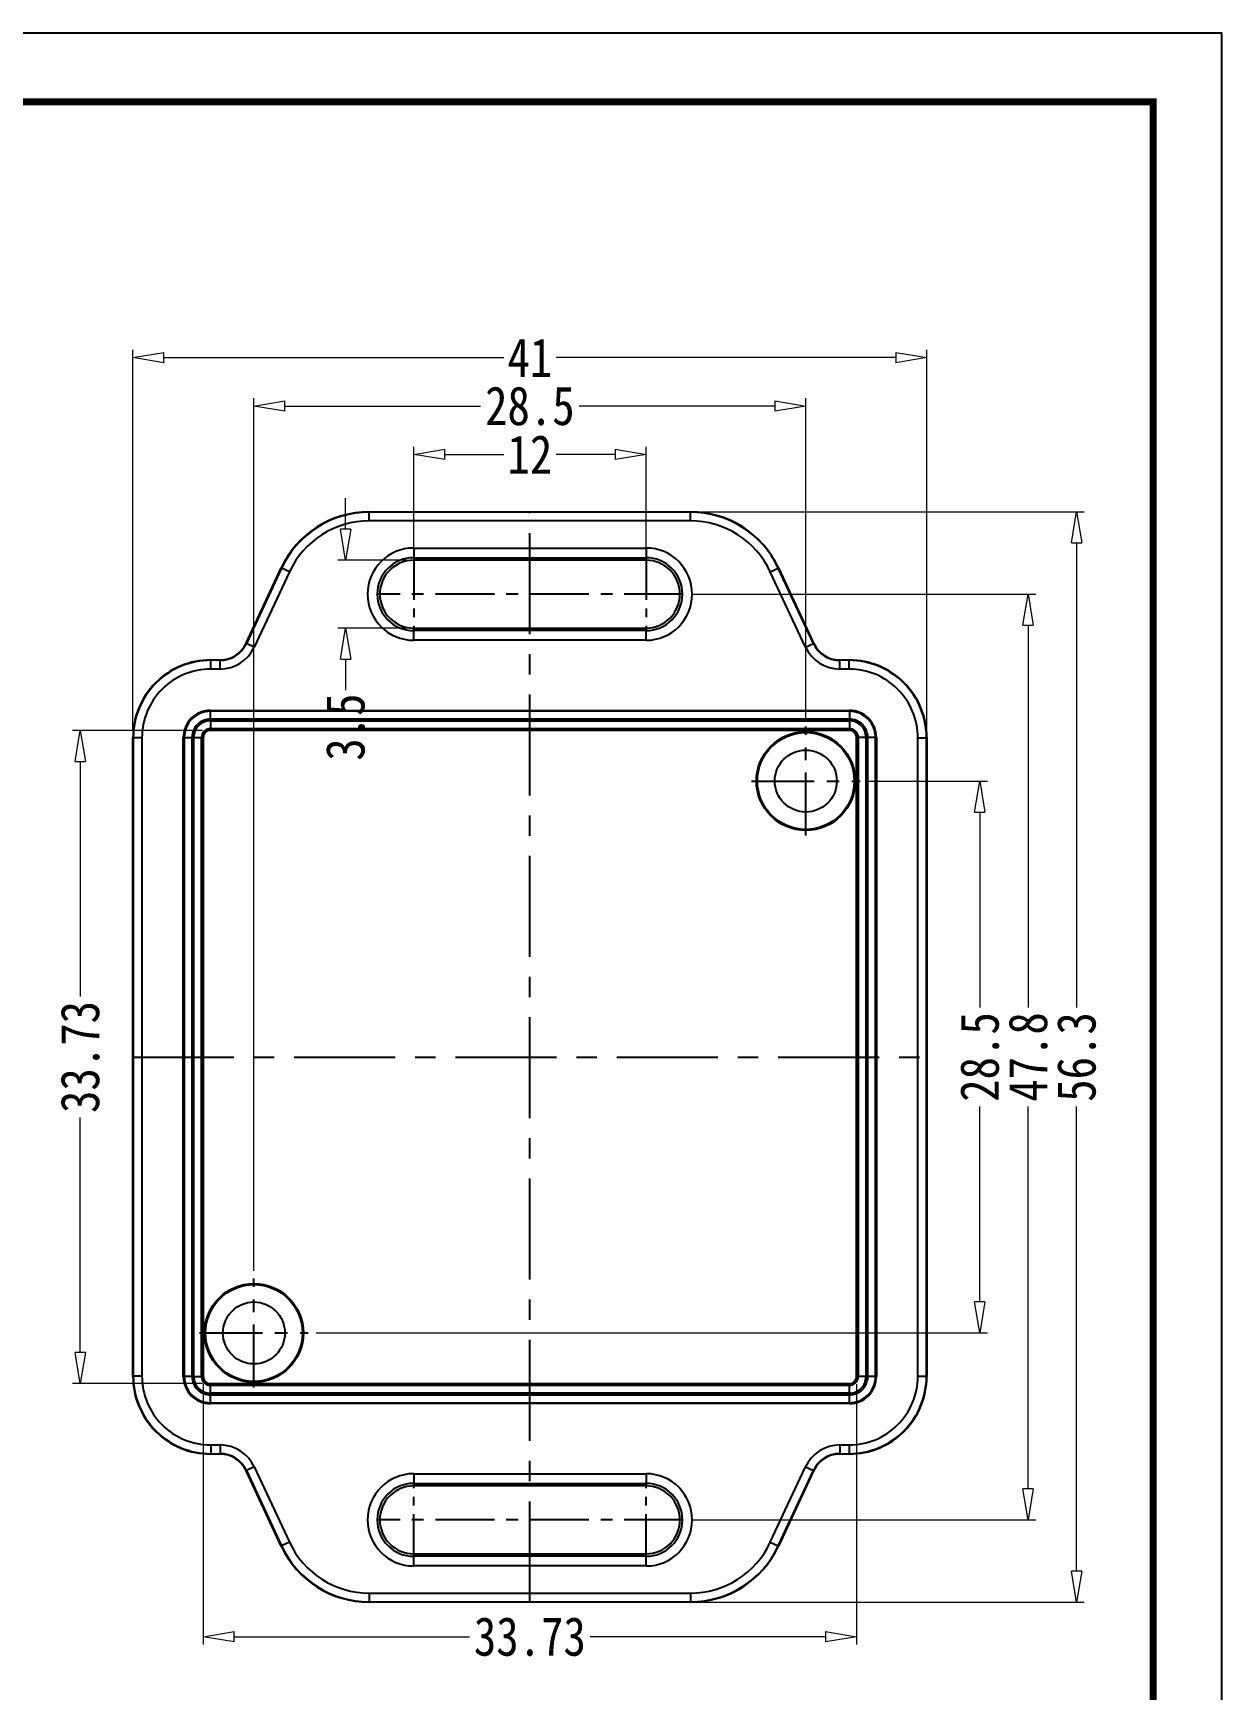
# Model space of a CAD drawing. Header units: millimetres. Extents: x 1786 to 2815, y -2075 to -1928.
# Drawn here: x 2753.9 to 2815.3, y -2017.3 to -1931.7 of the extents above; entities that cross this region are included whole.
import ezdxf

# ---------------------------------------------------------------- set-up
doc = ezdxf.new("R2010")
doc.units = ezdxf.units.MM
doc.linetypes.add('CENTER', pattern=[50.800000000000004, 31.75, -6.35, 6.35, -6.35])
doc.layers.add('dim', color=3, linetype='Continuous', lineweight=9)
doc.layers.add('from', color=7, linetype='Continuous')
doc.styles.add('FFS', font='simfang.ttf', dxfattribs={"width": 0.85})
doc.dimstyles.new('YanXiu', dxfattribs={"dimtxt": 2.5, "dimasz": 2.2, "dimexe": 1, "dimexo": 0.6, "dimgap": 0.66, "dimtad": 0, "dimzin": 9, "dimdsep": 46, "dimtxsty": 'FFS', "dimblk": 'CLOSEDBLANK', "dimcen": 0, "dimclrd": 256, "dimclre": 131, "dimclrt": 42, "dimazin": 0, "dimtfac": 1, "dimtofl": 0, "dimtmove": 0, "dimatfit": 3, "dimldrblk": 'CLOSEDBLANK', "dimfxl": 1, "dimlwd": 5, "dimlwe": 5, "dimarcsym": 0})

# ---------------------------------------------------------------- blocks, each defined once
blk = doc.blocks.new('_ClosedBlank')
at = {"color": 0, "linetype": 'ByBlock', "lineweight": -2}
for p, q in [((-1, 0.1666666666666667), (0, 0)), ((-1, 0.1666666666666667), (-1, -0.1666666666666667)), ((0, 0), (-1, -0.1666666666666667))]:
    blk.add_line(p, q, dxfattribs=at)
blk = doc.blocks.new('*D6')
at = {"layer": 'Defpoints', "color": 0}
for p in [(3260.467455893043, -2387.787120292694), (3294.197645152344, -2387.787120292694), (3294.197645152344, -2401.220421278581)]:
    blk.add_point(p, dxfattribs=at)
at = {"layer": 'dim', "color": 131, "lineweight": 5}
for p, q in [((3260.467455893043, -2388.186920292694), (3260.467455893043, -2401.620221278582)), ((3294.197645152344, -2388.186920292694), (3294.197645152344, -2401.620221278582))]:
    blk.add_line(p, q, dxfattribs=at)
at = {"layer": 'dim', "lineweight": 5}
for p, q in [((3262.067455893043, -2401.220421278581), (3274.212750522694, -2401.220421278581)), ((3292.597645152344, -2401.220421278581), (3280.452350522693, -2401.220421278581))]:
    blk.add_line(p, q, dxfattribs=at)
at = {"layer": 'dim', "lineweight": 5, "xscale": 1.6, "yscale": 1.6, "zscale": 1.6, "rotation": 180}
blk.add_blockref('_ClosedBlank', (3260.467455893043, -2401.220421278581), dxfattribs=at)
at = {"layer": 'dim', "lineweight": 5, "xscale": 1.6, "yscale": 1.6, "zscale": 1.6}
blk.add_blockref('_ClosedBlank', (3294.197645152344, -2401.220421278581), dxfattribs=at)
at = {"layer": 'dim', "color": 42, "insert": (3277.332550522694, -2401.220421278581), "char_height": 2, "attachment_point": 5, "style": 'FFS'}
blk.add_mtext('33.73', dxfattribs=at)
blk = doc.blocks.new('*D7')
at = {"layer": 'Defpoints', "color": 0}
for p in [(3254.10884199667, -2354.422503365694), (3260.833028223005, -2354.422503365694, 3e-09), (3260.833028225443, -2388.152692625094, 3e-09)]:
    blk.add_point(p, dxfattribs=at)
at = {"layer": 'dim', "color": 131, "lineweight": 5}
for p, q in [((3260.433228223005, -2354.422503365694), (3253.70904199667, -2354.422503365694)), ((3260.433228225443, -2388.152692625094), (3253.70904199667, -2388.152692625094))]:
    blk.add_line(p, q, dxfattribs=at)
at = {"layer": 'dim', "lineweight": 5}
for p, q in [((3254.10884199667, -2356.022503365694), (3254.10884199667, -2368.167797995394)), ((3254.10884199667, -2386.552692625094), (3254.10884199667, -2374.407397995394))]:
    blk.add_line(p, q, dxfattribs=at)
at = {"layer": 'dim', "lineweight": 5, "xscale": 1.6, "yscale": 1.6, "zscale": 1.6}
for p, rotation in [((3254.10884199667, -2354.422503365694), 90), ((3254.10884199667, -2388.152692625094), 270)]:
    blk.add_blockref('_ClosedBlank', p, dxfattribs=dict(at, rotation=rotation))
at = {"layer": 'dim', "color": 42, "insert": (3254.108841996671, -2371.287597995393), "char_height": 2, "attachment_point": 5, "rotation": 90, "style": 'FFS'}
blk.add_mtext('33.73', dxfattribs=at)
blk = doc.blocks.new('*D8')
at = {"layer": 'Defpoints', "color": 0}
for p in [(3294.390152237023, -2357.037597995395, 3e-09), (3300.565347947845, -2357.037597995395), (3265.890152237023, -2385.537597995395, 3e-09)]:
    blk.add_point(p, dxfattribs=at)
at = {"layer": 'dim', "color": 131, "lineweight": 5}
for p, q in [((3294.789952237023, -2357.037597995395), (3300.965147947845, -2357.037597995395)), ((3266.289952237023, -2385.537597995395), (3300.965147947845, -2385.537597995395))]:
    blk.add_line(p, q, dxfattribs=at)
at = {"layer": 'dim', "lineweight": 5}
for p, q in [((3300.565347947845, -2358.637597995395), (3300.565347947845, -2368.737527725125)), ((3300.565347947845, -2383.937597995395), (3300.565347947845, -2373.837668265665))]:
    blk.add_line(p, q, dxfattribs=at)
at = {"layer": 'dim', "lineweight": 5, "xscale": 1.6, "yscale": 1.6, "zscale": 1.6}
for p, rotation in [((3300.565347947845, -2357.037597995395), 90), ((3300.565347947845, -2385.537597995395), 270)]:
    blk.add_blockref('_ClosedBlank', p, dxfattribs=dict(at, rotation=rotation))
at = {"layer": 'dim', "color": 42, "insert": (3300.565347947845, -2371.287597995394), "char_height": 2, "attachment_point": 5, "rotation": 90, "style": 'FFS'}
blk.add_mtext('28.5', dxfattribs=at)
blk = doc.blocks.new('*D9')
at = {"layer": 'Defpoints', "color": 0}
for p in [(3285.257550522744, -2347.387617020994, 3e-09), (3303.065347947845, -2347.387617020994), (3285.257550522744, -2395.187597995395, 3e-09)]:
    blk.add_point(p, dxfattribs=at)
at = {"layer": 'dim', "color": 131, "lineweight": 5}
for p, q in [((3285.657350522744, -2347.387617020994), (3303.465147947845, -2347.387617020994)), ((3285.657350522744, -2395.187597995395), (3303.465147947845, -2395.187597995395))]:
    blk.add_line(p, q, dxfattribs=at)
at = {"layer": 'dim', "lineweight": 5}
for p, q in [((3303.065347947845, -2348.987617020994), (3303.065347947845, -2368.732942643329)), ((3303.065347947845, -2393.587597995395), (3303.065347947845, -2373.842272373059))]:
    blk.add_line(p, q, dxfattribs=at)
at = {"layer": 'dim', "lineweight": 5, "xscale": 1.6, "yscale": 1.6, "zscale": 1.6}
for p, rotation in [((3303.065347947845, -2347.387617020994), 90), ((3303.065347947845, -2395.187597995395), 270)]:
    blk.add_blockref('_ClosedBlank', p, dxfattribs=dict(at, rotation=rotation))
at = {"layer": 'dim', "color": 42, "insert": (3303.065347947845, -2371.287607508193), "char_height": 2, "attachment_point": 5, "rotation": 90, "style": 'FFS'}
blk.add_mtext('47.8', dxfattribs=at)
blk = doc.blocks.new('*D10')
at = {"layer": 'Defpoints', "color": 0}
for p in [(3285.637070851034, -2343.137618908375), (3305.565347947845, -2343.137618908375), (3285.637354231544, -2399.437596125694)]:
    blk.add_point(p, dxfattribs=at)
at = {"layer": 'dim', "color": 131, "lineweight": 5}
for p, q in [((3286.036870851034, -2343.137618908375), (3305.965147947845, -2343.137618908375)), ((3286.037154231544, -2399.437596125694), (3305.965147947845, -2399.437596125694))]:
    blk.add_line(p, q, dxfattribs=at)
at = {"layer": 'dim', "lineweight": 5}
for p, q in [((3305.565347947845, -2344.737618908375), (3305.565347947845, -2368.72375346298)), ((3305.565347947845, -2397.837596125694), (3305.565347947845, -2373.851461571088))]:
    blk.add_line(p, q, dxfattribs=at)
at = {"layer": 'dim', "lineweight": 5, "xscale": 1.6, "yscale": 1.6, "zscale": 1.6}
for p, rotation in [((3305.565347947845, -2343.137618908375), 90), ((3305.565347947845, -2399.437596125694), 270)]:
    blk.add_blockref('_ClosedBlank', p, dxfattribs=dict(at, rotation=rotation))
at = {"layer": 'dim', "color": 42, "insert": (3305.565347947845, -2371.287607517033), "char_height": 2, "attachment_point": 5, "rotation": 90, "style": 'FFS'}
blk.add_mtext('56.3', dxfattribs=at)
blk = doc.blocks.new('*D11')
at = {"layer": 'Defpoints', "color": 0}
for p in [(3263.082550522744, -2337.674780624724), (3291.582550522744, -2354.229996281115, 3e-09), (3263.082550522744, -2382.729996281115, 3e-09)]:
    blk.add_point(p, dxfattribs=at)
at = {"layer": 'dim', "color": 131, "lineweight": 5}
for p, q in [((3263.082550522744, -2382.330196281115), (3263.082550522744, -2337.274980624724)), ((3291.582550522744, -2353.830196281115), (3291.582550522744, -2337.274980624724))]:
    blk.add_line(p, q, dxfattribs=at)
at = {"layer": 'dim', "lineweight": 5}
for p, q in [((3264.682550522743, -2337.674780624724), (3274.782480252473, -2337.674780624724)), ((3289.982550522744, -2337.674780624724), (3279.882620793014, -2337.674780624724))]:
    blk.add_line(p, q, dxfattribs=at)
at = {"layer": 'dim', "lineweight": 5, "xscale": 1.6, "yscale": 1.6, "zscale": 1.6, "rotation": 180}
blk.add_blockref('_ClosedBlank', (3263.082550522744, -2337.674780624724), dxfattribs=at)
at = {"layer": 'dim', "lineweight": 5, "xscale": 1.6, "yscale": 1.6, "zscale": 1.6}
blk.add_blockref('_ClosedBlank', (3291.582550522744, -2337.674780624724), dxfattribs=at)
at = {"layer": 'dim', "color": 42, "insert": (3277.332550522744, -2337.674780624724), "char_height": 2, "attachment_point": 5, "style": 'FFS'}
blk.add_mtext('28.5', dxfattribs=at)
blk = doc.blocks.new('*D12')
at = {"layer": 'Defpoints', "color": 0}
for p in [(3271.332550522744, -2340.174780624724), (3271.332550522744, -2345.462617020994, 3e-09), (3283.332550522744, -2345.462617020994, 3e-09)]:
    blk.add_point(p, dxfattribs=at)
at = {"layer": 'dim', "color": 131, "lineweight": 5}
for p, q in [((3271.332550522744, -2345.062817020993), (3271.332550522744, -2339.774980624724)), ((3283.332550522744, -2345.062817020993), (3283.332550522744, -2339.774980624724))]:
    blk.add_line(p, q, dxfattribs=at)
at = {"layer": 'dim', "lineweight": 5}
for p, q in [((3272.932550522743, -2340.174780624724), (3275.981669441662, -2340.174780624724)), ((3281.732550522744, -2340.174780624724), (3278.683431603825, -2340.174780624724))]:
    blk.add_line(p, q, dxfattribs=at)
at = {"layer": 'dim', "lineweight": 5, "xscale": 1.6, "yscale": 1.6, "zscale": 1.6, "rotation": 180}
blk.add_blockref('_ClosedBlank', (3271.332550522744, -2340.174780624724), dxfattribs=at)
at = {"layer": 'dim', "lineweight": 5, "xscale": 1.6, "yscale": 1.6, "zscale": 1.6}
blk.add_blockref('_ClosedBlank', (3283.332550522744, -2340.174780624724), dxfattribs=at)
at = {"layer": 'dim', "color": 42, "insert": (3277.332550522744, -2340.174780624724), "char_height": 2, "attachment_point": 5, "style": 'FFS'}
blk.add_mtext('12', dxfattribs=at)
blk = doc.blocks.new('*D13')
at = {"layer": 'Defpoints', "color": 0}
for p in [(3271.332550524293, -2345.637597995293), (3267.810943943211, -2349.137597995293), (3271.33255052444, -2349.137597995293)]:
    blk.add_point(p, dxfattribs=at)
at = {"layer": 'dim', "lineweight": 5}
for p, q in [((3267.810943943211, -2344.037597995293), (3267.810943943211, -2342.437597995293)), ((3267.810943943211, -2350.737597995293), (3267.810943943211, -2352.337597995293))]:
    blk.add_line(p, q, dxfattribs=at)
at = {"layer": 'dim', "color": 131, "lineweight": 5}
for p, q in [((3270.932750524293, -2345.637597995293), (3267.411143943211, -2345.637597995293)), ((3270.93275052444, -2349.137597995293), (3267.411143943211, -2349.137597995293))]:
    blk.add_line(p, q, dxfattribs=at)
at = {"layer": 'dim', "lineweight": 5, "xscale": 1.6, "yscale": 1.6, "zscale": 1.6}
for p, rotation in [((3267.810943943211, -2345.637597995293), 270), ((3267.810943943211, -2349.137597995293), 90)]:
    blk.add_blockref('_ClosedBlank', p, dxfattribs=dict(at, rotation=rotation))
at = {"layer": 'dim', "color": 42, "insert": (3267.810943943211, -2354.253614211509), "char_height": 2, "attachment_point": 5, "rotation": 90, "style": 'FFS'}
blk.add_mtext('3.5', dxfattribs=at)
blk = doc.blocks.new('*D14')
at = {"layer": 'Defpoints', "color": 0}
for p in [(3256.832553226407, -2335.174780624724), (3256.832553226407, -2354.787715749058), (3297.832547819082, -2354.787715725858)]:
    blk.add_point(p, dxfattribs=at)
at = {"layer": 'dim', "color": 131, "lineweight": 5}
for p, q in [((3256.832553226407, -2354.387915749058), (3256.832553226407, -2334.774980624724)), ((3297.832547819082, -2354.387915725858), (3297.832547819082, -2334.774980624724))]:
    blk.add_line(p, q, dxfattribs=at)
at = {"layer": 'dim', "lineweight": 5}
for p, q in [((3258.432553226407, -2335.174780624724), (3275.981669441663, -2335.174780624724)), ((3296.232547819082, -2335.174780624724), (3278.683431603826, -2335.174780624724))]:
    blk.add_line(p, q, dxfattribs=at)
at = {"layer": 'dim', "lineweight": 5, "xscale": 1.6, "yscale": 1.6, "zscale": 1.6, "rotation": 180}
blk.add_blockref('_ClosedBlank', (3256.832553226407, -2335.174780624724), dxfattribs=at)
at = {"layer": 'dim', "lineweight": 5, "xscale": 1.6, "yscale": 1.6, "zscale": 1.6}
blk.add_blockref('_ClosedBlank', (3297.832547819082, -2335.174780624724), dxfattribs=at)
at = {"layer": 'dim', "color": 42, "insert": (3277.332550522744, -2335.174780624724), "char_height": 2, "attachment_point": 5, "style": 'FFS'}
blk.add_mtext('41', dxfattribs=at)
blk = doc.blocks.new('*u15')
at = {"color": 7, "linetype": 'Continuous'}
for p, q in [((-8.304529518900381, 28.14998860459991, -3e-09), (8.304510814499736, 28.14998860459991, -3e-09)), ((-8.304529518900381, 28.14998860459991, -3e-09), (-8.293134946299688, 28.13210233339987, -3e-09)), ((-8.293418409100013, 27.68211946800011, -3e-09), (-8.293418408100479, 28.13210233339987, -3e-09)), ((8.293399385699558, 27.68211946800011, -3e-09), (-8.293418409100013, 27.68211946800011, -3e-09)), ((8.293115537499943, 28.13210233339987, -3e-09), (-8.293134946299688, 28.13210233339987, -3e-09)), ((8.293115537499943, 28.13210233339987, -3e-09), (8.304510814499736, 28.14998860459991, -3e-09)), ((8.293399385699558, 27.68211946800011, -3e-09), (8.293399385699558, 28.13210233339987, -3e-09)), ((-6.000009511700227, 26.28171513400002, -3e-09), (5.999990488299773, 26.28171513400002, -3e-09)), ((-6.000009511700227, 26.28171513400002, -3e-09), (-6.000009511700227, 25.6500095127999, -3e-09)), ((-6.000009511700227, 25.78240036659963, -3e-09), (5.999990488299773, 25.78240036659963, -3e-09)), ((5.999990488299773, 26.28171513400002, -3e-09), (5.999990488299773, 25.6500095127999, -3e-09)), ((-14.65340336900044, 21.3661409076999, -3e-09), (-12.83631288280048, 25.26290403059966, -3e-09)), ((-12.82491800800017, 25.24501789529995, -3e-09), (-14.64200854709998, 21.34825465899985, -3e-09)), ((-12.41696182230044, 25.05513259039935, -3e-09), (-14.23422963200028, 21.15798919609961, -3e-09)), ((-12.83631288280048, 25.26290403059966, -3e-09), (-12.82491800800017, 25.24501789529995, -3e-09)), ((-12.41696182230044, 25.05513259039935, -3e-09), (-12.82478479719975, 25.24530356669993, -3e-09)), ((5.999990488299773, 25.6500095127999, -3e-09), (-6.000009511700227, 25.6500095127999, -3e-09)), ((12.41694279879994, 25.05513259039935, -3e-09), (12.82476577449961, 25.24530356510013, -3e-09)), ((14.23421060849978, 21.15798919609961, -3e-09), (12.41694279879994, 25.05513259039935, -3e-09)), ((12.82489890069974, 25.24501807509978, -3e-09), (12.83629392789953, 25.2629038834998, -3e-09)), ((14.64202075679987, 21.34818767929983, -3e-09), (12.82489890069974, 25.24501807509978, -3e-09)), ((12.83629392789953, 25.2629038834998, -3e-09), (14.65341554399947, 21.36607400240018, -3e-09)), ((-6.000009511700227, 22.1500095127999, -3e-09), (5.999990488299773, 22.1500095127999, -3e-09)), ((-6.000009511700227, 21.51830389159977, -3e-09), (-6.000009511700227, 22.1500095127999, -3e-09)), ((5.999990488299773, 22.01761865900016, -3e-09), (-6.000009511700227, 22.01761865900016, -3e-09)), ((5.999990488299773, 21.51830389159977, -3e-09), (-6.000009511700227, 21.51830389159977, -3e-09)), ((5.999990488299773, 21.51830389159977, -3e-09), (5.999990488299773, 22.1500095127999, -3e-09)), ((-14.64200854709998, 21.34825465899985, -3e-09), (-14.65340336900044, 21.3661409076999, -3e-09)), ((-14.23422963200028, 21.15798919609961, -3e-09), (-14.64205260600011, 21.34816017440016, -3e-09)), ((14.23421060849978, 21.15798919609961, -3e-09), (14.64203358340001, 21.34816017249932, -3e-09)), ((14.64202075679987, 21.34818767929983, -3e-09), (14.65341554399947, 21.36607400240018, -3e-09)), ((-16.49987321450044, 20.50000681370011, -3e-09), (-16.01288302149987, 20.50000681370011, -3e-09)), ((-16.48198612760007, 20.48212054250007, -3e-09), (-16.49987321450044, 20.50000681370011, -3e-09)), ((-16.48227284919994, 20.0321376770994, -3e-09), (-16.48227284670065, 20.48212054250007, -3e-09)), ((-16.00146252329978, 20.0321376770994, -3e-09), (-16.48227284919994, 20.0321376770994, -3e-09)), ((-16.00148815030025, 20.48212054250007, -3e-09), (-16.48198612760007, 20.48212054250007, -3e-09)), ((-16.00148815030025, 20.48212054250007, -3e-09), (-16.01288302149987, 20.50000681370011, -3e-09)), ((-16.00146252329978, 20.0321376770994, -3e-09), (-16.00146252329978, 20.48212054250007, -3e-09)), ((16.00144349980019, 20.0321376770994, -3e-09), (16.00144350200026, 20.48212054250007, -3e-09)), ((16.48225382569944, 20.0321376770994, -3e-09), (16.00144349980019, 20.0321376770994, -3e-09)), ((16.00154394729998, 20.48212054250007, -3e-09), (16.01293873059967, 20.50000681370011, -3e-09)), ((16.48196711770015, 20.48212054250007, -3e-09), (16.00154394729998, 20.48212054250007, -3e-09)), ((16.01293873059967, 20.50000681370011, -3e-09), (16.49985417779953, 20.50000681370011, -3e-09)), ((16.49985417779953, 20.50000681370011, -3e-09), (16.48196711770015, 20.48212054250007, -3e-09)), ((16.48225382569944, 20.0321376770994, -3e-09), (16.48225382569944, 20.48212054250007, -3e-09)), ((-16.49953180900047, 17.89800887389947, -3e-09), (16.49951278560002, 17.89800887389947, -3e-09)), ((-16.49953180900047, 17.4496007626999, -3e-09), (-16.49953180900047, 17.89800887389947, -3e-09)), ((16.49950789019931, 17.84922005129965, -3e-09), (-16.49953180900047, 17.84922005129965, -3e-09)), ((16.49951278560002, 17.4496007626999, -3e-09), (-16.49953180900047, 17.4496007626999, -3e-09)), ((-16.49953180900047, 17.35717319659989, -3e-09), (16.49951278560002, 17.35717319659989, -3e-09)), ((-16.49953180900047, 17.35717319659989, -3e-09), (-16.49953180900047, 16.8651041424996, -3e-09)), ((16.49951278560002, 17.89800887389947, -3e-09), (16.49951278560002, 17.4496007626999, -3e-09)), ((16.49951278560002, 17.35717319659989, -3e-09), (16.49951278560002, 16.8651041424996, -3e-09)), ((-20.50000681260008, -16.49987276130059, -3e-09), (-20.50000681260008, 16.49989176369991, -3e-09)), ((-20.48212054140004, 16.48200443209998, -3e-09), (-20.50000681260008, 16.49989176369991, -3e-09)), ((-20.03213767600027, 16.48227285019993, -3e-09), (-20.48212054140004, 16.48227285019993, -3e-09)), ((-20.48212054140004, 16.48200443209998, -3e-09), (-20.48212054140004, -16.48198538289989, -3e-09)), ((-20.03213767600027, 16.48227285019993, -3e-09), (-20.03213767600027, -16.48225382470036, -3e-09)), ((-17.89800887290039, -16.49951278449998, -3e-09), (-17.89800887290039, 16.4995318100996, -3e-09)), ((-17.89800887290039, 16.4995318100996, -3e-09), (-17.44960076159987, 16.4995318100996, -3e-09)), ((-17.84922005030057, 16.4995269146998, -3e-09), (-17.84922005030057, -16.49951278449998, -3e-09)), ((-17.44960076159987, 16.4995318100996, -3e-09), (-17.44960076159987, -16.49951278449998, -3e-09)), ((-17.3571731955999, -16.49951278449998, -3e-09), (-17.3571731955999, 16.4995318100996, -3e-09)), ((-17.3571731955999, 16.4995318100996, -3e-09), (-16.86510414140048, 16.4995318100996, -3e-09)), ((-16.9575539069001, -16.49962798420029, -3e-09), (-16.9575539069001, 16.49953269759999, -3e-09)), ((-16.86510414140048, 16.4995318100996, -3e-09), (-16.86510414140048, -16.49951278449998, -3e-09)), ((-16.49964700869987, 16.95755390799923, -3e-09), (16.49951367299946, 16.95755390799923, -3e-09)), ((16.49951278560002, 16.8651041424996, -3e-09), (-16.49953180900047, 16.8651041424996, -3e-09)), ((17.3571541720994, 16.4995318100996, -3e-09), (16.86508511789998, 16.4995318100996, -3e-09)), ((16.86508511789998, -16.49951278449998, -3e-09), (16.86508511789998, 16.4995318100996, -3e-09)), ((16.95753488349965, 16.4996470097999, -3e-09), (16.95753488349965, -16.49951367200038, -3e-09)), ((17.3571541720994, 16.4995318100996, -3e-09), (17.3571541720994, -16.49951278449998, -3e-09)), ((17.89798984939989, 16.4995318100996, -3e-09), (17.44958173819941, 16.4995318100996, -3e-09)), ((17.44958173819941, -16.49951278449998, -3e-09), (17.44958173819941, 16.4995318100996, -3e-09)), ((17.84920102680007, -16.49950788920023, -3e-09), (17.84920102680007, 16.4995318100996, -3e-09)), ((17.89798984939989, 16.4995318100996, -3e-09), (17.89798984939989, -16.49951278449998, -3e-09)), ((20.03211865259982, 16.48227285019993, -3e-09), (20.48210151799958, 16.48227284879931, -3e-09)), ((20.03211865259982, -16.48225382470036, -3e-09), (20.03211865259982, 16.48227285019993, -3e-09)), ((20.49998778919962, 16.4998917868993, -3e-09), (20.48210151799958, 16.48200440849951, -3e-09)), ((20.48210151799958, -16.48198540660042, -3e-09), (20.48210151799958, 16.48200440849951, -3e-09)), ((20.50000682759946, 16.50015912139997, -3e-09), (20.50000682759946, -16.50014009459983, -3e-09)), ((-20.50000681260008, -16.49987276130059, -3e-09), (-20.48212054140004, -16.48198538289989, -3e-09)), ((-20.03213767600027, -16.48225382470036, -3e-09), (-20.48212054140004, -16.48225382320061, -3e-09)), ((-17.44960076159987, -16.49951278449998, -3e-09), (-17.89800887290039, -16.49951278449998, -3e-09)), ((-17.3571731955999, -16.49951278449998, -3e-09), (-16.86510414140048, -16.49951278449998, -3e-09)), ((16.49962798520028, -16.95753488240052, -3e-09), (-16.49953269649995, -16.95753488240052, -3e-09)), ((-16.49953180900047, -17.35715417110032, -3e-09), (-16.49953180900047, -16.86508511689999, -3e-09)), ((-16.49953180900047, -16.86508511689999, -3e-09), (16.49951278560002, -16.86508511689999, -3e-09)), ((16.49951278560002, -17.35715417110032, -3e-09), (16.49951278560002, -16.86508511689999, -3e-09)), ((17.3571541720994, -16.49951278449998, -3e-09), (16.86508511789998, -16.49951278449998, -3e-09)), ((17.89798984939989, -16.49951278449998, -3e-09), (17.44958173819941, -16.49951278449998, -3e-09)), ((20.03211865259982, -16.48225382470036, -3e-09), (20.48210151799958, -16.48225382470036, -3e-09)), ((20.48210151799958, -16.48198540660042, -3e-09), (20.49998778919962, -16.49987273810029, -3e-09)), ((16.49951278560002, -17.35715417110032, -3e-09), (-16.49953180900047, -17.35715417110032, -3e-09)), ((-16.49953180900047, -17.8979898483999, -3e-09), (-16.49953180900047, -17.44958173710029, -3e-09)), ((-16.49953180900047, -17.44958173710029, -3e-09), (16.49951278560002, -17.44958173710029, -3e-09)), ((16.49951278560002, -17.8979898483999, -3e-09), (-16.49953180900047, -17.8979898483999, -3e-09)), ((-16.49952691369981, -17.84920102570004, -3e-09), (16.49951278560002, -17.84920102570004, -3e-09)), ((16.49951278560002, -17.8979898483999, -3e-09), (16.49951278560002, -17.44958173710029, -3e-09)), ((-16.01285733480017, -20.50000682660038, -3e-09), (-16.50015911809987, -20.50000682660038, -3e-09)), ((-16.49987320130003, -20.4999877881005, -3e-09), (-16.48198614110061, -20.48210151690046, -3e-09)), ((-16.48227284919994, -20.03211865149979, -3e-09), (-16.48227284919994, -20.48210151690046, -3e-09)), ((-16.48227284919994, -20.03211865149979, -3e-09), (-16.00146252329978, -20.03211865149979, -3e-09)), ((-16.48198614110061, -20.48210151690046, -3e-09), (-16.00156297080048, -20.48210151690046, -3e-09)), ((-16.00156297080048, -20.48210151690046, -3e-09), (-16.01295775400013, -20.4999877881005, -3e-09)), ((-16.00146252329978, -20.03211865149979, -3e-09), (-16.00146252549985, -20.48210151690046, -3e-09)), ((16.00144349980019, -20.03211865149979, -3e-09), (16.00144349980019, -20.48210151690046, -3e-09)), ((16.00144349980019, -20.03211865149979, -3e-09), (16.48225382569944, -20.03211865149979, -3e-09)), ((16.00146912689979, -20.48210151690046, -3e-09), (16.01286399799937, -20.4999877881005, -3e-09)), ((16.00146912689979, -20.48210151690046, -3e-09), (16.48196710409957, -20.48210151690046, -3e-09)), ((16.50014009689949, -20.50000682660038, -3e-09), (16.01283831199999, -20.50000682660038, -3e-09)), ((16.48196710409957, -20.48210151690046, -3e-09), (16.49985419099994, -20.4999877881005, -3e-09)), ((16.48225382569944, -20.03211865149979, -3e-09), (16.4822538233002, -20.48210151690046, -3e-09)), ((-12.83619686339989, -25.2631788583999, -3e-09), (-14.65346467280051, -21.36603546470042, -3e-09)), ((-14.64203978020032, -21.34816865370021, -3e-09), (-14.65343456749997, -21.36605497680057, -3e-09)), ((-14.23422963200028, -21.15797017049999, -3e-09), (-14.64205260690051, -21.34814114690062, -3e-09)), ((-14.64203978020032, -21.34816865370021, -3e-09), (-12.82491792420024, -25.24499904950017, -3e-09)), ((-14.23422963200028, -21.15797017049999, -3e-09), (-12.41696182230044, -25.05511356480065, -3e-09)), ((12.41694279879994, -25.05511356480065, -3e-09), (14.23421060849978, -21.15797017049999, -3e-09)), ((12.82489898449967, -25.24499886970034, -3e-09), (14.64198952359948, -21.34823563340024, -3e-09)), ((14.65344564960014, -21.36603546410015, -3e-09), (12.8361778405997, -25.2631788568001, -3e-09)), ((14.23421060849978, -21.15797017049999, -3e-09), (14.64203358249961, -21.34814114890059, -3e-09)), ((14.64198952359948, -21.34823563340024, -3e-09), (14.65338434559999, -21.36612188210029, -3e-09)), ((-6.000009511700227, -21.51828486600016, -3e-09), (-6.000009511700227, -22.14999048720028, -3e-09)), ((-6.000009511700227, -21.51828486600016, -3e-09), (5.999990488299773, -21.51828486600016, -3e-09)), ((-6.000009511700227, -22.01759963340055, -3e-09), (5.999990488299773, -22.01759963340055, -3e-09)), ((5.999990488299773, -22.14999048720028, -3e-09), (-6.000009511700227, -22.14999048720028, -3e-09)), ((5.999990488299773, -21.51828486600016, -3e-09), (5.999990488299773, -22.14999048720028, -3e-09)), ((-12.82491792420024, -25.24499904950017, -3e-09), (-12.83631295140003, -25.26288485790019, -3e-09)), ((-12.41696182230044, -25.05511356480065, -3e-09), (-12.82478479800011, -25.24528453950052, -3e-09)), ((-6.000009511700227, -26.28169610840041, -3e-09), (-6.000009511700227, -25.64999048720028, -3e-09)), ((-6.000009511700227, -25.64999048720028, -3e-09), (5.999990488299773, -25.64999048720028, -3e-09)), ((5.999990488299773, -26.28169610840041, -3e-09), (5.999990488299773, -25.64999048720028, -3e-09)), ((12.41694279879994, -25.05511356480065, -3e-09), (12.82476577370016, -25.24528454120036, -3e-09)), ((12.83629385929999, -25.26288500500004, -3e-09), (12.82489898449967, -25.24499886970034, -3e-09)), ((5.999990488299773, -25.78238134100002, -3e-09), (-6.000009511700227, -25.78238134100002, -3e-09)), ((5.999990488299773, -26.28169610840041, -3e-09), (-6.000009511700227, -26.28169610840041, -3e-09)), ((8.304794197099909, -28.14998861750018, -3e-09), (-8.304813219700009, -28.14998861750018, -3e-09)), ((-8.293134561000443, -28.13208330780026, -3e-09), (-8.30452983790019, -28.1499695790003, -3e-09)), ((-8.293418409100013, -27.6821004424005, -3e-09), (-8.293418409100013, -28.13208330780026, -3e-09)), ((-8.293418409100013, -27.6821004424005, -3e-09), (8.293399385699558, -27.6821004424005, -3e-09)), ((-8.293134561000443, -28.13208330780026, -3e-09), (8.293115922900142, -28.13208330780026, -3e-09)), ((8.304510495499926, -28.1499695790003, -3e-09), (8.293115922900142, -28.13208330780026, -3e-09)), ((8.293399385699558, -27.6821004424005, -3e-09), (8.29339938459998, -28.13208330780026, -3e-09))]:
    blk.add_line(p, q, dxfattribs=at)
at = {"color": 1, "linetype": 'CENTER', "ltscale": 0.1640000546207975}
for p, q in [((0, -28.14998861750018), (0, 28.14998861749973)), ((-20.50000682759992, 0), (20.50000682759946, 0))]:
    blk.add_line(p, q, dxfattribs=at)
at = {"color": 1, "linetype": 'CENTER', "ltscale": 0.07}
for p, q in [((-6.000009511700227, 25.82499048720047), (-6.000009511700227, 21.9749904872001)), ((5.999990488299773, 25.82499048720047), (5.999990488299773, 21.9749904872001)), ((-6.000009511700227, -25.82499048720092), (-6.000009511700227, -21.97499048720056)), ((5.999990488299773, -25.82499048720092), (5.999990488299773, -21.97499048720056))]:
    blk.add_line(p, q, dxfattribs=at)
at = {"color": 1, "linetype": 'CENTER', "ltscale": 0.096}
for p, q in [((7.924990488299954, 23.89999048720028), (-7.925009511700409, 23.89999048720028)), ((7.924990488299954, -23.89999048720074), (-7.925009511700409, -23.89999048720074))]:
    blk.add_line(p, q, dxfattribs=at)
at = {"color": 1, "linetype": 'CENTER', "ltscale": 0.102094607792}
for p, q in [((14.24999048829977, 11.44240779851907), (14.24999048829977, 17.05761122707918)), ((11.44238877401995, 14.2500095127989), (17.0575922025796, 14.2500095127989)), ((-14.25000951170023, -17.05759220148093), (-14.25000951170023, -11.44238877292082)), ((-17.05761122598005, -14.2499904872011), (-11.4424077974204, -14.2499904872011))]:
    blk.add_line(p, q, dxfattribs=at)
at = {"color": 7, "linetype": 'Continuous'}
for centre, radius in [((14.24999048829977, 14.2500095127989, -3e-09), 2.5523651948), ((14.24999048829977, 14.2500095127989, -3e-09), 2.5), ((14.24999048829977, 14.2500095127989, -3e-09), 1.6), ((-14.25000951170023, -14.2499904872011, -3e-09), 2.5523651948), ((-14.25000951170023, -14.2499904872011, -3e-09), 2.5), ((-14.25000951170023, -14.2499904872011, -3e-09), 1.6)]:
    blk.add_circle(centre, radius, dxfattribs=at)
for centre, radius, start, end in [((-8.304806970700156, 23.15016917839966, -3e-09), 4.9998194291, 89.99682054579331, 155.003542161983), ((-8.293415035100224, 23.13228742129922, -3e-09), 4.999814915, 89.99679032340993, 155.0035734038152), ((-8.293438333599624, 23.132323993299, -3e-09), 4.5497954748, 89.99974909010454, 155.0002509098993), ((8.293396011600635, 23.13228742129922, -3e-09), 4.999814915, 24.99642886921496, 90.00321409248726), ((8.293419314300081, 23.13232399979915, -3e-09), 4.5497954682, 24.99974903737803, 90.00025096260492), ((8.304787947299701, 23.15016917839966, -3e-09), 4.9998194291, 24.99645597792062, 90.00317579870166), ((-6.000009511700227, 23.90000951279944, -3e-09), 2.3817056212, 90, 270), ((-6.000009511700227, 23.90000951279944, -3e-09), 1.8823908538, 90, 270), ((5.999990488299773, 23.90000951279944, -3e-09), 2.3817056212, 270, 90), ((5.999990488299773, 23.90000951279944, -3e-09), 1.8823908538, 270, 90), ((-6.000009511700227, 23.90000951279944, -3e-09), 1.75, 90, 270), ((5.999990488299773, 23.90000951279944, -3e-09), 1.75, 270, 90), ((-16.01281949939948, 21.99988910779939, -3e-09), 1.499881806, 270.3650210547981, 334.6379752100171), ((-16.00142988769949, 21.98201220169904, -3e-09), 1.49989166, 269.9977743658027, 335.0052291215956), ((-16.00145519780017, 21.98205641699951, -3e-09), 1.9499165785, 269.9997847495888, 335.0000957130719), ((-16.00801135460006, 21.99783206439952, -3e-09), 1.4946559803, 334.6302809052873, 334.9990592245881), ((16.00144024119982, 21.98205382339893, -3e-09), 1.9499165765, 204.9997847137771, 270.0000957499015), ((16.00141086619988, 21.98201220049941, -3e-09), 1.49989166, 204.99759393709, 270.0050837039904), ((16.00623176000045, 21.99688828249964, -3e-09), 1.492661505, 204.9995031611896, 205.3687270655175), ((16.01279940340009, 21.99988978059901, -3e-09), 1.4998817972, 205.3648385585143, 269.6378276172122), ((-16.50016834669987, 16.50016834809958, -3e-09), 3.9998384709, 89.99577243858873, 180.0039618775156), ((-16.48228745940014, 16.48228746079894, -3e-09), 3.9998330872, 89.99568362348738, 180.004054196377), ((-16.48232630429993, 16.48232630529947, -3e-09), 3.5498092641, 89.99913720638939, 180.0008627923078), ((-16.0128724076003, 21.99262711169922, -3e-09), 1.4926202977, 269.9995925729003, 270.3688278628071), ((16.0129651447005, 21.99462958759887, -3e-09), 1.4946227702, 269.6301994881118, 269.9989874378999), ((16.4822684360006, 16.48228746079894, -3e-09), 3.9998330872, 359.9959454646982, 90.00431618250633), ((16.48230728079943, 16.48232630529947, -3e-09), 3.5498092641, 359.999137208109, 90.00086279319373), ((16.50014932329941, 16.50016834809958, -3e-09), 3.9998384709, 359.9960384545827, 90.00422775049316), ((-16.50008433689982, 16.50008433809944, -3e-09), 1.3979086188, 89.97735391719937, 180.0226460878814), ((-16.50010165710046, 16.50010347529951, -3e-09), 1.3490804268, 89.97579906209194, 180.0244859794161), ((-16.50010124129949, 16.50010318469958, -3e-09), 0.9494616156, 89.96563860439025, 180.0344785331772), ((-16.50012368189982, 16.50014011219901, -3e-09), 0.8570072343999999, 89.96043115399192, 180.040666424097), ((16.50008450279984, 16.50010172699967, -3e-09), 1.3490804218, 359.9757961369893, 90.02448818969688), ((16.50006531359941, 16.5000843379994, -3e-09), 1.3979086188, 359.9773539152973, 90.02264608980946), ((16.50008415179946, 16.50010117049897, -3e-09), 0.9494617075, 359.9656429406899, 90.0344780216893), ((16.50012107830025, 16.5001236688995, -3e-09), 0.8570072669, 359.9604320909858, 90.04066579781029), ((-16.50012966099985, 16.50014372829901, -3e-09), 0.4573816025, 89.93954222168924, 180.0765360879107), ((16.50012470630008, 16.50012966339909, -3e-09), 0.4573815795, 359.9395420578807, 90.07653639960817), ((-16.50016834669987, -16.50014932260092, -3e-09), 3.9998384709, 179.9960384545828, 270.0042277504932), ((-16.48228745940014, -16.48226843520115, -3e-09), 3.9998330872, 179.9959454646982, 270.0043161825063), ((-16.48232615140023, -16.48230712680106, -3e-09), 3.5498092641, 179.9991396755795, 270.0008603256972), ((-16.50010125739936, -16.50008223290115, -3e-09), 1.3978874876, 179.9766601275937, 270.02333987509), ((-16.50010356159964, -16.50008244450055, -3e-09), 1.3490805733, 179.9758070485031, 270.0244896840093), ((-16.50010316189946, -16.50008218170024, -3e-09), 0.9494616901, 179.9656407219931, 270.0344772172899), ((-16.50014014320004, -16.5001046647003, -3e-09), 0.8570071678, 179.9604306608208, 270.0406685667129), ((-16.50014371510042, -16.50011063010061, -3e-09), 0.4573815872, 179.9395430256199, 270.0765345581099), ((16.4822684360006, -16.48226843530119, -3e-09), 3.9998330872, 269.9956836234874, 0.004054196377037), ((16.48230712790064, -16.48230712680106, -3e-09), 3.5498092641, 269.9991396745113, 0.0008603242120784), ((16.50008261669973, -16.50008446710035, -3e-09), 1.349080428, 269.9757997811086, 0.0244867185995288), ((16.50010465880041, -16.50012108760075, -3e-09), 0.857007235, 269.9604311273114, 0.0406664865771295), ((16.50008218870062, -16.5000841282008, -3e-09), 0.9494616417, 269.9656403611038, 0.0344766641920836), ((16.50008223389978, -16.50008223290115, -3e-09), 1.3978874876, 269.9766601275937, 0.0233398751160558), ((16.50011063770035, -16.50012470290039, -3e-09), 0.4573816023, 269.9395422064991, 0.0765361021888904), ((16.50014932329941, -16.50014932260092, -3e-09), 3.9998384709, 269.9957724385887, 0.0039618775156116), ((-16.01298416830014, -21.99461057530061, -3e-09), 1.4946227834, 89.63019948889368, 89.99898743550285), ((-16.01281842679964, -21.99987075500121, -3e-09), 1.4998817972, 25.36483855851431, 89.63782761721214), ((-16.00142988970038, -21.98199317490071, -3e-09), 1.49989166, 24.99759393708997, 90.00508370399041), ((-16.00145933780004, -21.98203491270033, -3e-09), 1.9499165765, 24.9997868630226, 90.00009360079837), ((16.00143624749944, -21.98203750630091, -3e-09), 1.9499165785, 89.99978689879617, 155.000093564001), ((16.0014108641999, -21.98199317610033, -3e-09), 1.49989166, 89.99777436580273, 155.0052291215955), ((16.01280047599994, -21.99987008220069, -3e-09), 1.499881806, 90.36502105479812, 154.6379752100171), ((16.01285338419984, -21.99260808610052, -3e-09), 1.4926202977, 89.99959257290026, 90.36882786280717), ((-16.00625081970065, -21.99686927390121, -3e-09), 1.4926615451, 24.99950316509475, 25.36872705941017), ((16.0079923362, -21.99781304120097, -3e-09), 1.4946559858, 154.6302809056951, 154.999059223609), ((-6.000009511700227, -23.89999048720074, -3e-09), 2.3817056212, 90, 270), ((-6.000009511700227, -23.89999048720074, -3e-09), 1.8823908538, 90, 270), ((-6.000009511700227, -23.89999048720074, -3e-09), 1.75, 90, 270), ((5.999990488299773, -23.89999048720074, -3e-09), 2.3817056212, 270, 90), ((5.999990488299773, -23.89999048720074, -3e-09), 1.8823908538, 270, 90), ((5.999990488299773, -23.89999048720074, -3e-09), 1.75, 270, 90), ((-8.304806970700156, -23.15015015280096, -3e-09), 4.9998194291, 204.9964559779206, 270.0031757987016), ((-8.293415035100224, -23.13226839580057, -3e-09), 4.999814915, 204.996428869215, 270.0032140924873), ((-8.293438337799671, -23.13230497420045, -3e-09), 4.5497954682, 204.999749037378, 270.0002509626049), ((8.293396011600635, -23.13226839580057, -3e-09), 4.999814915, 269.9967903234099, 335.0035734038152), ((8.293419310200079, -23.13230496770029, -3e-09), 4.5497954748, 269.9997490901046, 335.0002509098993), ((8.304787947299701, -23.15015015280096, -3e-09), 4.9998194291, 269.9968205457933, 335.003542161983)]:
    blk.add_arc(centre, radius, start, end, dxfattribs=at)
for points, knots in [([(-16.49953180900047, 16.8651041424996, -3e-09), (-16.53147216162554, 16.8651041424996, -3e-09), (-16.59553233016922, 16.85671945399144, -3e-09), (-16.68471074831846, 16.81980593956679, -3e-09), (-16.76117197274082, 16.76117197384072, -3e-09), (-16.81980593846834, 16.68471074941876, -3e-09), (-16.85671945289049, 16.59553233126822, -3e-09), (-16.86510414140048, 16.53147216272471, -3e-09), (-16.86510414140048, 16.4995318100996, -3e-09)], [0, 0, 0, 0, 0.0958210578752164, 0.1912326871028095, 0.2864011018645066, 0.3815695166267574, 0.476981145854843, 0.5728022037301779, 0.5728022037301779, 0.5728022037301779, 0.5728022037301779]), ([(16.86508511789998, 16.4995318100996, -3e-09), (16.86508511789998, 16.53147216272036, -3e-09), (16.85670042953406, 16.59553233127832, -3e-09), (16.8197869150557, 16.68471074941715, -3e-09), (16.76115294934362, 16.76117197384116, -3e-09), (16.68469172491712, 16.81980593956667, -3e-09), (16.59551330676902, 16.85671945399147, -3e-09), (16.53145313822509, 16.8651041424996, -3e-09), (16.49951278560002, 16.8651041424996, -3e-09)], [0, 0, 0, 0, 0.0958210578622988, 0.1912326870903844, 0.2864011018526352, 0.3815695166143324, 0.4769811458419254, 0.5728022037171419, 0.5728022037171419, 0.5728022037171419, 0.5728022037171419]), ([(-16.86510414140048, -16.49951278449998, -3e-09), (-16.86510414140048, -16.53145313712509, -3e-09), (-16.85671945285957, -16.59551330564222, -3e-09), (-16.81980593859327, -16.68469172384301, -3e-09), (-16.76117197283181, -16.7611529482376, -3e-09), (-16.68471074842134, -16.81978691396835, -3e-09), (-16.59553233023766, -16.85670042840801, -3e-09), (-16.53147216165861, -16.86508511689999, -3e-09), (-16.49953180900047, -16.86508511689999, -3e-09)], [0, 0, 0, 0, 0.0958210578753349, 0.1912326870651601, 0.2864011018274108, 0.3815695165896615, 0.4769811458169068, 0.5728022037913146, 0.5728022037913146, 0.5728022037913146, 0.5728022037913146]), ([(16.49951278560002, -16.86508511689999, -3e-09), (16.53145313819203, -16.86508511689999, -3e-09), (16.59551330670361, -16.85670042838037, -3e-09), (16.68469172482752, -16.81978691393948, -3e-09), (16.76115294933911, -16.76115294827841, -3e-09), (16.81978691505249, -16.68469172381336, -3e-09), (16.85670042953498, -16.59551330567991, -3e-09), (16.86508511789998, -16.53145313712075, -3e-09), (16.86508511789998, -16.49951278449998, -3e-09)], [0, 0, 0, 0, 0.0958210577760249, 0.1912326870032702, 0.2864011018448984, 0.3815695166071491, 0.4769811458352347, 0.5728022036975335, 0.5728022036975335, 0.5728022036975335, 0.5728022036975335])]:
    blk.add_open_spline(points, degree=3, knots=knots, dxfattribs=at)
at = {"layer": 'dim'}
for base, p1, p2, picture, middle in [((-20.50000680803669, 36.11282688347001, -3e-09), (20.49998778463805, 16.49989178233636, -3e-09), (-20.50000680803669, 16.49989175913606, -3e-09), '*D14', (-9.511699318e-06, 36.11282688347001, -3e-09)), ((-14.25000951170023, 33.61282688347001, -3e-09), (14.24999048829977, 17.05761122707918), (-14.25000951170023, -11.44238877292082), '*D11', (-9.5117002274e-06, 33.61282688347001, -3e-09)), ((-6.000009511700227, 31.11282688347001, -3e-09), (5.999990488299773, 25.82499048720047), (-6.000009511700227, 25.82499048720047), '*D12', (-9.5117002274e-06, 31.11282688347001, -3e-09)), ((16.86508511789998, -29.93281377038738, -3e-09), (-16.86510414140048, -16.49951278449998, -3e-09), (16.86508511789998, -16.49951278449998, -3e-09), '*D6', (-9.5117502497e-06, -29.93281377038738, -3e-09))]:
    dim = blk.add_linear_dim(base=base, p1=p1, p2=p2, dimstyle='YanXiu', override={"dimtxt": 2, "dimasz": 1.6, "dimexe": 0.3998, "dimexo": 0.3998, "dimgap": 0.3998}, dxfattribs=at)
    dim.commit()
    dim.dimension.update_dxf_attribs({"geometry": picture, "text_midpoint": middle, "insert": (-3277.332560034444, 2371.287607508194, -3e-09)})
for base, p1, p2, picture, middle, set_off in [((-9.521616091232772, 22.15000951290085, -6.3463675e-09), (-6.000009510150903, 25.65000951290085, -6.3463675e-09), (-6.000009510003565, 22.15000951290085, -6.3463675e-09), '*D13', (-9.521616091232318, 17.03399329668537, -6.3463675e-09), (-3277.332560034444, 2371.287607508194, -6.3463675e-09)), ((28.2327879134009, 28.14998859981915, -3e-09), (8.304794197099909, -28.14998861750018, -3e-09), (8.304510816589755, 28.14998859981915, -3e-09), '*D10', (28.23278791340135, -8.839379e-09, -3e-09), (-3277.332560034444, 2371.287607508194, -3e-09)), ((25.7327879134009, 23.89999048720028, -3e-09), (7.924990488299954, -23.89999048720074), (7.924990488299954, 23.89999048720028), '*D9', (25.73278791340135, 9.095e-13, -3e-09), (-3277.332560034444, 2371.287607508194, -3e-09)), ((-23.22371803777332, 16.8651041424996, -6e-09), (-16.49953180900047, -16.86508511689999, -3e-09), (-16.49953181143837, 16.8651041424996, -3e-09), '*D7', (-23.22371803777287, 9.512800716e-06, -6e-09), (-3277.332560034444, 2371.287607508194, -6e-09)), ((23.2327879134009, 14.2500095127989, -3e-09), (-11.4424077974204, -14.2499904872011), (17.0575922025796, 14.2500095127989), '*D8', (23.23278791340135, 9.5127998065e-06, -3e-09), (-3277.332560034444, 2371.287607508194, -3e-09))]:
    dim = blk.add_linear_dim(base=base, p1=p1, p2=p2, angle=90, dimstyle='YanXiu', override={"dimtxt": 2, "dimasz": 1.6, "dimexe": 0.3998, "dimexo": 0.3998, "dimgap": 0.3998}, dxfattribs=at)
    dim.commit()
    dim.dimension.update_dxf_attribs({"geometry": picture, "text_midpoint": middle, "insert": set_off})

msp = doc.modelspace()

# ---------------------------------------------------------------- linework, layer by layer
at = {"layer": 'from', "elevation": -7.492191e-10}
msp.add_lwpolyline([(2609.194916544148, -2074.985256313391), (2815.33937939272, -2074.985256313391), (2815.33937939272, -1931.733387398288), (2609.194916544148, -1931.733387398288)], close=True, dxfattribs=at)
at = {"layer": 'from', "const_width": 0.3552697507938684, "elevation": -7.492191e-10}
msp.add_lwpolyline([(2612.747614052087, -2071.432558805452), (2612.747614052087, -1935.286084906226), (2811.786681884782, -1935.286084906226), (2811.786681884782, -2071.432558805452), (2612.747614052087, -2071.432558805452)], dxfattribs=at)

# ---------------------------------------------------------------- block references
msp.add_blockref('*u15', (2779.601935004047, -1984.600851271327))

doc.saveas('drawing.dxf')
